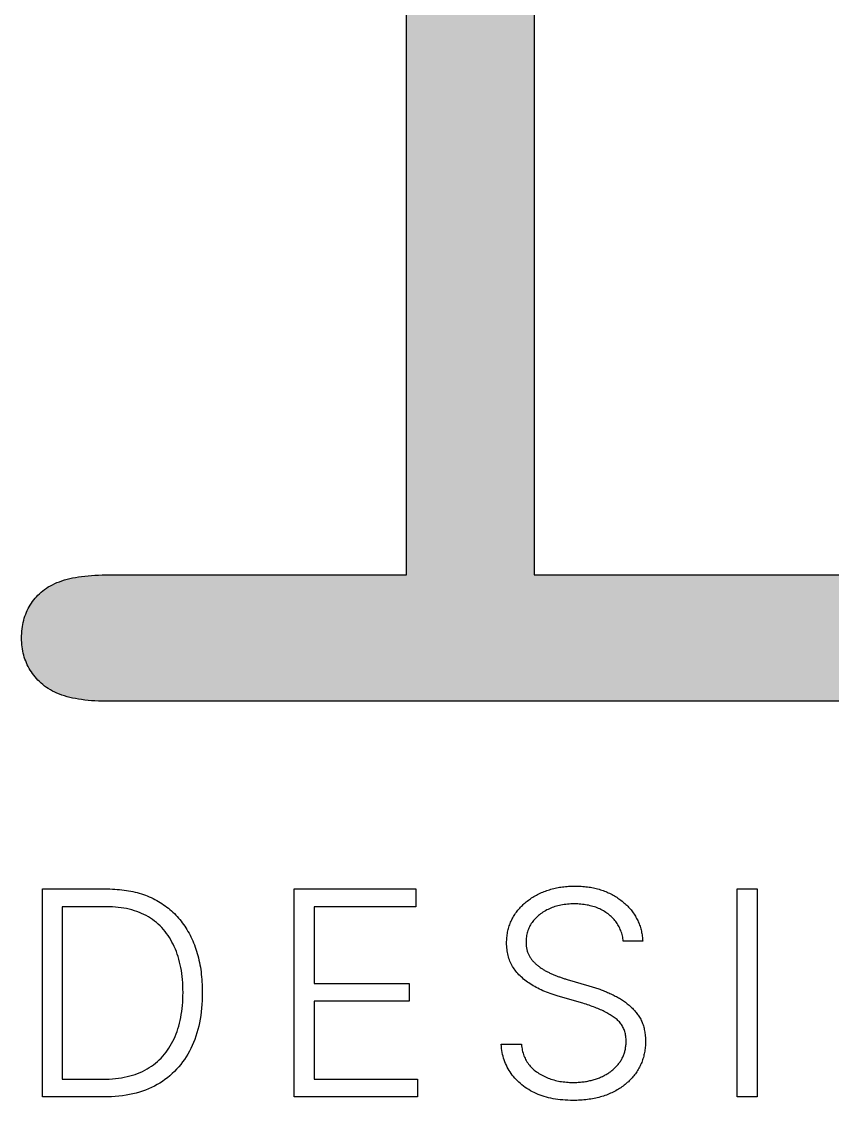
# Model space of a CAD drawing. Header units: millimetres. Extents: x 2.3 to 97.9, y 1.2 to 62.5.
# Drawn here: x 2.34 to 25.39, y 1.15 to 31.82 of the extents above; entities that cross this region are included whole.
import ezdxf

# ---------------------------------------------------------------- set-up
doc = ezdxf.new("R2010")
doc.units = ezdxf.units.MM
for name, color, linetype, true_color in [('LK-CHARCOAL', 7, 'Continuous', 0x2c2c2c), ('LK-CHARCOAL-FILL', 7, 'Continuous', 0x2c2c2c), ('LK-GOLD', 7, 'Continuous', 0xc9a96e)]:
    doc.layers.add(name, color=color, linetype=linetype, true_color=true_color)

msp = doc.modelspace()

# ---------------------------------------------------------------- hatches: boundary and pattern name
at = {"layer": 'LK-CHARCOAL-FILL', "true_color": 0x2c2c2c}
h = msp.add_hatch(color=7, dxfattribs=at)
h.paths.add_polyline_path([(16.913, 58.899), (16.913, 16.089), (40.753, 16.089), (40.753, 30.359), (40.754, 30.464), (40.757, 30.567), (40.761, 30.668), (40.767, 30.766), (40.775, 30.861), (40.785, 30.954), (40.797, 31.045), (40.81, 31.133), (40.825, 31.218), (40.842, 31.301), (40.861, 31.381), (40.881, 31.459), (40.904, 31.534), (40.928, 31.607), (40.953, 31.677), (40.981, 31.745), (41.01, 31.81), (41.042, 31.873), (41.074, 31.933), (41.109, 31.991), (41.146, 32.046), (41.184, 32.098), (41.224, 32.148), (41.266, 32.196), (41.309, 32.241), (41.353, 32.285), (41.399, 32.326), (41.445, 32.366), (41.492, 32.403), (41.541, 32.439), (41.59, 32.473), (41.641, 32.505), (41.692, 32.535), (41.745, 32.562), (41.799, 32.589), (41.853, 32.613), (41.909, 32.635), (41.966, 32.655), (42.024, 32.673), (42.082, 32.69), (42.142, 32.704), (42.203, 32.717), (42.265, 32.727), (42.328, 32.736), (42.392, 32.743), (42.457, 32.748), (42.523, 32.751), (42.59, 32.751), (42.654, 32.751), (42.717, 32.748), (42.779, 32.743), (42.84, 32.737), (42.9, 32.728), (42.959, 32.718), (43.017, 32.706), (43.075, 32.692), (43.131, 32.676), (43.187, 32.659), (43.241, 32.639), (43.295, 32.618), (43.348, 32.595), (43.4, 32.57), (43.451, 32.543), (43.502, 32.514), (43.551, 32.484), (43.6, 32.451), (43.647, 32.417), (43.694, 32.381), (43.74, 32.343), (43.785, 32.303), (43.829, 32.261), (43.872, 32.217), (43.914, 32.172), (43.954, 32.123), (43.992, 32.072), (44.029, 32.017), (44.063, 31.961), (44.096, 31.901), (44.128, 31.839), (44.157, 31.774), (44.184, 31.706), (44.21, 31.635), (44.234, 31.562), (44.257, 31.486), (44.277, 31.407), (44.296, 31.325), (44.313, 31.241), (44.328, 31.154), (44.341, 31.064), (44.353, 30.972), (44.363, 30.876), (44.371, 30.778), (44.377, 30.678), (44.381, 30.574), (44.384, 30.468), (44.385, 30.359), (44.385, 12.5), (4.736, 12.5), (4.631, 12.501), (4.528, 12.504), (4.427, 12.508), (4.329, 12.514), (4.234, 12.522), (4.141, 12.532), (4.05, 12.544), (3.963, 12.557), (3.877, 12.572), (3.794, 12.589), (3.714, 12.608), (3.636, 12.628), (3.561, 12.65), (3.488, 12.674), (3.418, 12.7), (3.35, 12.728), (3.285, 12.757), (3.222, 12.788), (3.162, 12.821), (3.104, 12.856), (3.049, 12.893), (2.997, 12.931), (2.947, 12.971), (2.899, 13.013), (2.854, 13.056), (2.81, 13.1), (2.769, 13.145), (2.729, 13.191), (2.692, 13.237), (2.656, 13.285), (2.622, 13.334), (2.591, 13.383), (2.561, 13.433), (2.533, 13.484), (2.507, 13.537), (2.483, 13.589), (2.46, 13.643), (2.44, 13.698), (2.422, 13.754), (2.405, 13.81), (2.391, 13.868), (2.378, 13.926), (2.368, 13.985), (2.359, 14.045), (2.352, 14.106), (2.348, 14.168), (2.345, 14.231), (2.344, 14.294), (2.345, 14.362), (2.348, 14.428), (2.352, 14.492), (2.359, 14.556), (2.368, 14.619), (2.378, 14.68), (2.391, 14.741), (2.405, 14.8), (2.422, 14.858), (2.44, 14.915), (2.46, 14.971), (2.483, 15.026), (2.507, 15.08), (2.533, 15.132), (2.561, 15.184), (2.591, 15.234), (2.622, 15.284), (2.656, 15.332), (2.692, 15.379), (2.729, 15.425), (2.769, 15.47), (2.81, 15.513), (2.854, 15.556), (2.899, 15.598), (2.947, 15.638), (2.997, 15.676), (3.049, 15.713), (3.104, 15.748), (3.162, 15.781), (3.222, 15.812), (3.285, 15.842), (3.35, 15.87), (3.418, 15.897), (3.488, 15.922), (3.561, 15.945), (3.636, 15.966), (3.714, 15.986), (3.794, 16.004), (3.877, 16.02), (3.963, 16.034), (4.05, 16.047), (4.141, 16.058), (4.234, 16.068), (4.329, 16.075), (4.427, 16.081), (4.528, 16.085), (4.631, 16.088), (4.736, 16.089), (13.281, 16.089), (13.281, 58.899), (4.736, 58.899), (4.631, 58.9), (4.528, 58.902), (4.427, 58.907), (4.329, 58.913), (4.234, 58.92), (4.141, 58.93), (4.05, 58.941), (3.963, 58.954), (3.877, 58.968), (3.794, 58.984), (3.714, 59.002), (3.636, 59.022), (3.561, 59.043), (3.488, 59.066), (3.418, 59.091), (3.35, 59.117), (3.285, 59.145), (3.222, 59.175), (3.162, 59.207), (3.104, 59.24), (3.049, 59.275), (2.997, 59.312), (2.947, 59.35), (2.899, 59.39), (2.854, 59.432), (2.81, 59.474), (2.769, 59.518), (2.729, 59.563), (2.692, 59.609), (2.656, 59.656), (2.622, 59.704), (2.591, 59.753), (2.561, 59.804), (2.533, 59.855), (2.507, 59.908), (2.483, 59.962), (2.46, 60.017), (2.44, 60.073), (2.422, 60.13), (2.405, 60.188), (2.391, 60.247), (2.378, 60.308), (2.368, 60.369), (2.359, 60.432), (2.352, 60.495), (2.348, 60.56), (2.345, 60.626), (2.344, 60.693), (2.345, 60.76), (2.348, 60.826), (2.352, 60.891), (2.359, 60.955), (2.368, 61.018), (2.378, 61.079), (2.391, 61.14), (2.405, 61.199), (2.422, 61.257), (2.44, 61.314), (2.46, 61.37), (2.483, 61.425), (2.507, 61.479), (2.533, 61.531), (2.561, 61.583), (2.591, 61.633), (2.622, 61.683), (2.656, 61.731), (2.692, 61.778), (2.729, 61.824), (2.769, 61.869), (2.81, 61.912), (2.854, 61.955), (2.899, 61.996), (2.947, 62.037), (2.997, 62.075), (3.049, 62.112), (3.104, 62.147), (3.162, 62.18), (3.222, 62.211), (3.285, 62.241), (3.35, 62.269), (3.418, 62.296), (3.488, 62.321), (3.561, 62.344), (3.636, 62.365), (3.714, 62.385), (3.794, 62.402), (3.877, 62.419), (3.963, 62.433), (4.05, 62.446), (4.141, 62.457), (4.234, 62.466), (4.329, 62.474), (4.427, 62.48), (4.528, 62.484), (4.631, 62.487), (4.736, 62.488), (25.458, 62.488), (25.563, 62.487), (25.666, 62.484), (25.767, 62.48), (25.865, 62.474), (25.96, 62.466), (26.053, 62.457), (26.144, 62.446), (26.232, 62.433), (26.317, 62.419), (26.4, 62.402), (26.48, 62.385), (26.558, 62.365), (26.633, 62.344), (26.706, 62.321), (26.776, 62.296), (26.844, 62.269), (26.909, 62.241), (26.972, 62.211), (27.032, 62.18), (27.09, 62.147), (27.145, 62.112), (27.197, 62.075), (27.247, 62.037), (27.295, 61.996), (27.34, 61.955), (27.384, 61.912), (27.425, 61.869), (27.465, 61.824), (27.502, 61.778), (27.538, 61.731), (27.572, 61.683), (27.603, 61.633), (27.633, 61.583), (27.661, 61.531), (27.687, 61.479), (27.711, 61.425), (27.734, 61.37), (27.754, 61.314), (27.772, 61.257), (27.789, 61.199), (27.803, 61.14), (27.816, 61.079), (27.826, 61.018), (27.835, 60.955), (27.842, 60.891), (27.846, 60.826), (27.849, 60.76), (27.85, 60.693), (27.849, 60.626), (27.846, 60.56), (27.842, 60.495), (27.835, 60.432), (27.826, 60.369), (27.816, 60.308), (27.803, 60.247), (27.789, 60.188), (27.772, 60.13), (27.754, 60.073), (27.734, 60.017), (27.711, 59.962), (27.687, 59.908), (27.661, 59.855), (27.633, 59.804), (27.603, 59.753), (27.572, 59.704), (27.538, 59.656), (27.502, 59.609), (27.465, 59.563), (27.425, 59.518), (27.384, 59.474), (27.34, 59.432), (27.295, 59.39), (27.247, 59.35), (27.197, 59.312), (27.145, 59.275), (27.09, 59.24), (27.032, 59.207), (26.972, 59.175), (26.909, 59.145), (26.844, 59.117), (26.776, 59.091), (26.706, 59.066), (26.633, 59.043), (26.558, 59.022), (26.48, 59.002), (26.4, 58.984), (26.317, 58.968), (26.232, 58.954), (26.144, 58.941), (26.053, 58.93), (25.96, 58.92), (25.865, 58.913), (25.767, 58.907), (25.666, 58.902), (25.563, 58.9), (25.458, 58.899)])
h.paths.add_polyline_path([(62.245, 32.068), (62.245, 16.089), (68.868, 16.089), (68.977, 16.088), (69.083, 16.085), (69.187, 16.081), (69.288, 16.075), (69.386, 16.068), (69.482, 16.058), (69.575, 16.047), (69.665, 16.034), (69.753, 16.02), (69.838, 16.004), (69.92, 15.986), (70, 15.966), (70.077, 15.945), (70.151, 15.922), (70.223, 15.897), (70.292, 15.87), (70.358, 15.842), (70.422, 15.812), (70.483, 15.781), (70.541, 15.748), (70.597, 15.713), (70.65, 15.676), (70.7, 15.638), (70.748, 15.598), (70.793, 15.556), (70.836, 15.513), (70.878, 15.47), (70.917, 15.425), (70.955, 15.379), (70.991, 15.332), (71.024, 15.284), (71.056, 15.234), (71.086, 15.184), (71.114, 15.132), (71.14, 15.08), (71.164, 15.026), (71.186, 14.971), (71.207, 14.915), (71.225, 14.858), (71.241, 14.8), (71.256, 14.741), (71.268, 14.68), (71.279, 14.619), (71.288, 14.556), (71.294, 14.492), (71.299, 14.428), (71.302, 14.362), (71.303, 14.294), (71.302, 14.231), (71.299, 14.168), (71.294, 14.106), (71.288, 14.045), (71.279, 13.985), (71.268, 13.926), (71.256, 13.868), (71.241, 13.81), (71.225, 13.754), (71.207, 13.698), (71.186, 13.643), (71.164, 13.589), (71.14, 13.537), (71.114, 13.484), (71.086, 13.433), (71.056, 13.383), (71.024, 13.334), (70.991, 13.285), (70.955, 13.237), (70.917, 13.191), (70.878, 13.145), (70.836, 13.1), (70.793, 13.056), (70.748, 13.013), (70.7, 12.971), (70.65, 12.931), (70.597, 12.893), (70.541, 12.856), (70.483, 12.821), (70.422, 12.788), (70.358, 12.757), (70.292, 12.728), (70.223, 12.7), (70.151, 12.674), (70.077, 12.65), (70, 12.628), (69.92, 12.608), (69.838, 12.589), (69.753, 12.572), (69.665, 12.557), (69.575, 12.544), (69.482, 12.532), (69.386, 12.522), (69.288, 12.514), (69.187, 12.508), (69.083, 12.504), (68.977, 12.501), (68.868, 12.5), (53.829, 12.5), (53.723, 12.501), (53.62, 12.504), (53.52, 12.508), (53.422, 12.514), (53.326, 12.522), (53.233, 12.532), (53.143, 12.544), (53.055, 12.557), (52.969, 12.572), (52.887, 12.589), (52.806, 12.608), (52.728, 12.628), (52.653, 12.65), (52.58, 12.674), (52.51, 12.7), (52.442, 12.728), (52.377, 12.757), (52.315, 12.788), (52.254, 12.821), (52.197, 12.856), (52.142, 12.893), (52.089, 12.931), (52.039, 12.971), (51.991, 13.013), (51.946, 13.056), (51.903, 13.1), (51.861, 13.145), (51.822, 13.191), (51.784, 13.237), (51.748, 13.285), (51.715, 13.334), (51.683, 13.383), (51.653, 13.433), (51.625, 13.484), (51.599, 13.537), (51.575, 13.589), (51.553, 13.643), (51.532, 13.698), (51.514, 13.754), (51.498, 13.81), (51.483, 13.868), (51.471, 13.926), (51.46, 13.985), (51.451, 14.045), (51.445, 14.106), (51.44, 14.168), (51.437, 14.231), (51.436, 14.294), (51.437, 14.362), (51.44, 14.428), (51.445, 14.492), (51.451, 14.556), (51.46, 14.619), (51.471, 14.68), (51.483, 14.741), (51.498, 14.8), (51.514, 14.858), (51.532, 14.915), (51.553, 14.971), (51.575, 15.026), (51.599, 15.08), (51.625, 15.132), (51.653, 15.184), (51.683, 15.234), (51.715, 15.284), (51.748, 15.332), (51.784, 15.379), (51.822, 15.425), (51.861, 15.47), (51.903, 15.513), (51.946, 15.556), (51.991, 15.598), (52.039, 15.638), (52.089, 15.676), (52.142, 15.713), (52.197, 15.748), (52.254, 15.781), (52.315, 15.812), (52.377, 15.842), (52.442, 15.87), (52.51, 15.897), (52.58, 15.922), (52.653, 15.945), (52.728, 15.966), (52.806, 15.986), (52.887, 16.004), (52.969, 16.02), (53.055, 16.034), (53.143, 16.047), (53.233, 16.058), (53.326, 16.068), (53.422, 16.075), (53.52, 16.081), (53.62, 16.085), (53.723, 16.088), (53.829, 16.089), (58.656, 16.089), (58.656, 58.899), (53.829, 58.899), (53.723, 58.9), (53.62, 58.902), (53.52, 58.907), (53.422, 58.913), (53.326, 58.92), (53.233, 58.93), (53.143, 58.941), (53.055, 58.954), (52.969, 58.968), (52.887, 58.984), (52.806, 59.002), (52.728, 59.022), (52.653, 59.043), (52.58, 59.066), (52.51, 59.091), (52.442, 59.117), (52.377, 59.145), (52.315, 59.175), (52.254, 59.207), (52.197, 59.24), (52.142, 59.275), (52.089, 59.312), (52.039, 59.35), (51.991, 59.39), (51.946, 59.432), (51.903, 59.474), (51.861, 59.518), (51.822, 59.563), (51.784, 59.609), (51.748, 59.656), (51.715, 59.704), (51.683, 59.753), (51.653, 59.804), (51.625, 59.855), (51.599, 59.908), (51.575, 59.962), (51.553, 60.017), (51.532, 60.073), (51.514, 60.13), (51.498, 60.188), (51.483, 60.247), (51.471, 60.308), (51.46, 60.369), (51.451, 60.432), (51.445, 60.495), (51.44, 60.56), (51.437, 60.626), (51.436, 60.693), (51.437, 60.76), (51.44, 60.826), (51.445, 60.891), (51.451, 60.955), (51.46, 61.018), (51.471, 61.079), (51.483, 61.14), (51.498, 61.199), (51.514, 61.257), (51.532, 61.314), (51.553, 61.37), (51.575, 61.425), (51.599, 61.479), (51.625, 61.531), (51.653, 61.583), (51.683, 61.633), (51.715, 61.683), (51.748, 61.731), (51.784, 61.778), (51.822, 61.824), (51.861, 61.869), (51.903, 61.912), (51.946, 61.955), (51.991, 61.996), (52.039, 62.037), (52.089, 62.075), (52.142, 62.112), (52.197, 62.147), (52.254, 62.18), (52.315, 62.211), (52.377, 62.241), (52.442, 62.269), (52.51, 62.296), (52.58, 62.321), (52.653, 62.344), (52.728, 62.365), (52.806, 62.385), (52.887, 62.402), (52.969, 62.419), (53.055, 62.433), (53.143, 62.446), (53.233, 62.457), (53.326, 62.466), (53.422, 62.474), (53.52, 62.48), (53.62, 62.484), (53.723, 62.487), (53.829, 62.488), (68.868, 62.488), (68.977, 62.487), (69.083, 62.484), (69.187, 62.48), (69.288, 62.474), (69.386, 62.466), (69.482, 62.457), (69.575, 62.446), (69.665, 62.433), (69.753, 62.419), (69.838, 62.402), (69.92, 62.385), (70, 62.365), (70.077, 62.344), (70.151, 62.321), (70.223, 62.296), (70.292, 62.269), (70.358, 62.241), (70.422, 62.211), (70.483, 62.18), (70.541, 62.147), (70.597, 62.112), (70.65, 62.075), (70.7, 62.037), (70.748, 61.996), (70.793, 61.955), (70.836, 61.912), (70.878, 61.869), (70.917, 61.824), (70.955, 61.778), (70.991, 61.731), (71.024, 61.683), (71.056, 61.633), (71.086, 61.583), (71.114, 61.531), (71.14, 61.479), (71.164, 61.425), (71.186, 61.37), (71.207, 61.314), (71.225, 61.257), (71.241, 61.199), (71.256, 61.14), (71.268, 61.079), (71.279, 61.018), (71.288, 60.955), (71.294, 60.891), (71.299, 60.826), (71.302, 60.76), (71.303, 60.693), (71.302, 60.626), (71.299, 60.56), (71.294, 60.495), (71.288, 60.432), (71.279, 60.369), (71.268, 60.308), (71.256, 60.247), (71.241, 60.188), (71.225, 60.13), (71.207, 60.073), (71.186, 60.017), (71.164, 59.962), (71.14, 59.908), (71.114, 59.855), (71.086, 59.804), (71.056, 59.753), (71.024, 59.704), (70.991, 59.656), (70.955, 59.609), (70.917, 59.563), (70.878, 59.518), (70.836, 59.474), (70.793, 59.432), (70.748, 59.39), (70.7, 59.35), (70.65, 59.312), (70.597, 59.275), (70.541, 59.24), (70.483, 59.207), (70.422, 59.175), (70.358, 59.145), (70.292, 59.117), (70.223, 59.091), (70.151, 59.066), (70.077, 59.043), (70, 59.022), (69.92, 59.002), (69.838, 58.984), (69.753, 58.968), (69.665, 58.954), (69.575, 58.941), (69.482, 58.93), (69.386, 58.92), (69.288, 58.913), (69.187, 58.907), (69.083, 58.902), (68.977, 58.9), (68.868, 58.899), (62.245, 58.899), (62.245, 36.81), (87.026, 58.899), (83.095, 58.899), (82.986, 58.9), (82.88, 58.902), (82.776, 58.907), (82.675, 58.913), (82.576, 58.92), (82.481, 58.93), (82.388, 58.941), (82.297, 58.954), (82.21, 58.968), (82.125, 58.984), (82.042, 59.002), (81.963, 59.022), (81.886, 59.043), (81.811, 59.066), (81.74, 59.091), (81.671, 59.117), (81.605, 59.145), (81.541, 59.175), (81.48, 59.207), (81.422, 59.24), (81.366, 59.275), (81.313, 59.312), (81.263, 59.35), (81.215, 59.39), (81.17, 59.432), (81.126, 59.474), (81.085, 59.518), (81.045, 59.563), (81.008, 59.609), (80.972, 59.656), (80.938, 59.704), (80.907, 59.753), (80.877, 59.804), (80.849, 59.855), (80.823, 59.908), (80.799, 59.962), (80.776, 60.017), (80.756, 60.073), (80.738, 60.13), (80.721, 60.188), (80.707, 60.247), (80.694, 60.308), (80.684, 60.369), (80.675, 60.432), (80.668, 60.495), (80.664, 60.56), (80.661, 60.626), (80.66, 60.693), (80.661, 60.76), (80.664, 60.826), (80.668, 60.891), (80.675, 60.955), (80.684, 61.018), (80.694, 61.079), (80.707, 61.14), (80.721, 61.199), (80.738, 61.257), (80.756, 61.314), (80.776, 61.37), (80.799, 61.425), (80.823, 61.479), (80.849, 61.531), (80.877, 61.583), (80.907, 61.633), (80.938, 61.683), (80.972, 61.731), (81.008, 61.778), (81.045, 61.824), (81.085, 61.869), (81.126, 61.912), (81.17, 61.955), (81.215, 61.996), (81.263, 62.037), (81.313, 62.075), (81.366, 62.112), (81.422, 62.147), (81.48, 62.18), (81.541, 62.211), (81.605, 62.241), (81.671, 62.269), (81.74, 62.296), (81.811, 62.321), (81.886, 62.344), (81.963, 62.365), (82.042, 62.385), (82.125, 62.402), (82.21, 62.419), (82.297, 62.433), (82.388, 62.446), (82.481, 62.457), (82.576, 62.466), (82.675, 62.474), (82.776, 62.48), (82.88, 62.484), (82.986, 62.487), (83.095, 62.488), (93.648, 62.488), (93.753, 62.487), (93.857, 62.484), (93.957, 62.48), (94.055, 62.474), (94.15, 62.466), (94.243, 62.457), (94.334, 62.446), (94.422, 62.433), (94.507, 62.419), (94.59, 62.402), (94.67, 62.385), (94.748, 62.365), (94.823, 62.344), (94.896, 62.321), (94.966, 62.296), (95.034, 62.269), (95.099, 62.241), (95.162, 62.211), (95.222, 62.18), (95.28, 62.147), (95.335, 62.112), (95.387, 62.075), (95.438, 62.037), (95.485, 61.996), (95.53, 61.955), (95.574, 61.912), (95.615, 61.869), (95.655, 61.824), (95.692, 61.778), (95.728, 61.731), (95.762, 61.683), (95.794, 61.633), (95.824, 61.583), (95.852, 61.531), (95.878, 61.479), (95.902, 61.425), (95.924, 61.37), (95.944, 61.314), (95.962, 61.257), (95.979, 61.199), (95.993, 61.14), (96.006, 61.079), (96.016, 61.018), (96.025, 60.955), (96.032, 60.891), (96.037, 60.826), (96.04, 60.76), (96.041, 60.693), (96.04, 60.626), (96.037, 60.56), (96.032, 60.495), (96.025, 60.432), (96.016, 60.369), (96.006, 60.308), (95.993, 60.247), (95.979, 60.188), (95.962, 60.13), (95.944, 60.073), (95.924, 60.017), (95.902, 59.962), (95.878, 59.908), (95.852, 59.855), (95.824, 59.804), (95.794, 59.753), (95.762, 59.704), (95.728, 59.656), (95.692, 59.609), (95.655, 59.563), (95.615, 59.518), (95.574, 59.474), (95.53, 59.432), (95.485, 59.39), (95.438, 59.35), (95.387, 59.312), (95.335, 59.275), (95.28, 59.24), (95.222, 59.207), (95.162, 59.175), (95.099, 59.145), (95.034, 59.117), (94.966, 59.091), (94.896, 59.066), (94.823, 59.043), (94.748, 59.022), (94.67, 59.002), (94.59, 58.984), (94.507, 58.968), (94.422, 58.954), (94.334, 58.941), (94.243, 58.93), (94.15, 58.92), (94.055, 58.913), (93.957, 58.907), (93.857, 58.902), (93.753, 58.9), (93.648, 58.899), (92.195, 58.899), (72.457, 41.254), (72.821, 41.103), (73.18, 40.948), (73.533, 40.791), (73.882, 40.631), (74.225, 40.467), (74.563, 40.3), (74.896, 40.131), (75.224, 39.958), (75.547, 39.782), (75.864, 39.603), (76.176, 39.42), (76.483, 39.235), (76.785, 39.046), (77.082, 38.855), (77.373, 38.66), (77.659, 38.462), (77.94, 38.261), (78.216, 38.057), (78.487, 37.85), (78.752, 37.64), (79.013, 37.426), (79.268, 37.21), (79.518, 36.99), (79.762, 36.768), (80.004, 36.539), (80.245, 36.303), (80.485, 36.059), (80.725, 35.807), (80.964, 35.548), (81.202, 35.28), (81.439, 35.005), (81.676, 34.722), (81.911, 34.43), (82.146, 34.131), (82.381, 33.825), (82.614, 33.51), (82.847, 33.187), (83.079, 32.857), (83.311, 32.518), (83.541, 32.172), (83.771, 31.818), (84, 31.456), (84.229, 31.087), (84.456, 30.709), (84.683, 30.324), (84.909, 29.93), (85.135, 29.529), (85.359, 29.12), (85.492, 28.875), (85.634, 28.605), (85.784, 28.309), (85.943, 27.986), (86.112, 27.638), (86.289, 27.264), (86.475, 26.864), (86.67, 26.438), (86.873, 25.986), (87.086, 25.508), (87.308, 25.004), (87.538, 24.474), (87.778, 23.918), (88.026, 23.336), (88.283, 22.728), (88.549, 22.094), (88.825, 21.434), (89.108, 20.749), (89.401, 20.037), (89.703, 19.299), (90.014, 18.536), (90.333, 17.746), (90.662, 16.93), (90.999, 16.089), (95.485, 16.089), (95.594, 16.088), (95.701, 16.085), (95.804, 16.081), (95.905, 16.075), (96.004, 16.068), (96.099, 16.058), (96.192, 16.047), (96.283, 16.034), (96.37, 16.02), (96.455, 16.004), (96.538, 15.986), (96.617, 15.966), (96.694, 15.945), (96.769, 15.922), (96.84, 15.897), (96.909, 15.87), (96.976, 15.842), (97.039, 15.812), (97.1, 15.781), (97.158, 15.748), (97.214, 15.713), (97.267, 15.676), (97.317, 15.638), (97.365, 15.598), (97.41, 15.556), (97.454, 15.513), (97.495, 15.47), (97.535, 15.425), (97.572, 15.379), (97.608, 15.332), (97.642, 15.284), (97.674, 15.234), (97.703, 15.184), (97.731, 15.132), (97.757, 15.08), (97.782, 15.026), (97.804, 14.971), (97.824, 14.915), (97.842, 14.858), (97.859, 14.8), (97.873, 14.741), (97.886, 14.68), (97.896, 14.619), (97.905, 14.556), (97.912, 14.492), (97.917, 14.428), (97.919, 14.362), (97.92, 14.294), (97.919, 14.231), (97.917, 14.168), (97.912, 14.106), (97.905, 14.045), (97.896, 13.985), (97.886, 13.926), (97.873, 13.868), (97.859, 13.81), (97.842, 13.754), (97.824, 13.698), (97.804, 13.643), (97.782, 13.589), (97.757, 13.537), (97.731, 13.484), (97.703, 13.433), (97.674, 13.383), (97.642, 13.334), (97.608, 13.285), (97.572, 13.237), (97.535, 13.191), (97.495, 13.145), (97.454, 13.1), (97.41, 13.056), (97.365, 13.013), (97.317, 12.971), (97.267, 12.931), (97.214, 12.893), (97.158, 12.856), (97.1, 12.821), (97.039, 12.788), (96.976, 12.757), (96.909, 12.728), (96.84, 12.7), (96.769, 12.674), (96.694, 12.65), (96.617, 12.628), (96.538, 12.608), (96.455, 12.589), (96.37, 12.572), (96.283, 12.557), (96.192, 12.544), (96.099, 12.532), (96.004, 12.522), (95.905, 12.514), (95.804, 12.508), (95.701, 12.504), (95.594, 12.501), (95.485, 12.5), (88.564, 12.5), (88.097, 13.766), (87.636, 14.994), (87.182, 16.184), (86.734, 17.336), (86.292, 18.449), (85.856, 19.524), (85.427, 20.561), (85.003, 21.56), (84.586, 22.521), (84.176, 23.443), (83.771, 24.327), (83.373, 25.173), (82.981, 25.981), (82.595, 26.751), (82.215, 27.482), (81.842, 28.175), (81.475, 28.83), (81.114, 29.447), (80.759, 30.026), (80.41, 30.566), (80.068, 31.068), (79.732, 31.532), (79.402, 31.958), (79.079, 32.346), (78.755, 32.71), (78.425, 33.064), (78.088, 33.41), (77.744, 33.747), (77.393, 34.074), (77.036, 34.392), (76.672, 34.702), (76.302, 35.002), (75.925, 35.293), (75.541, 35.574), (75.15, 35.847), (74.753, 36.111), (74.349, 36.365), (73.939, 36.61), (73.521, 36.847), (73.097, 37.074), (72.667, 37.292), (72.23, 37.501), (71.786, 37.7), (71.335, 37.891), (70.878, 38.072), (70.414, 38.245), (69.943, 38.408), (69.466, 38.562)])

# ---------------------------------------------------------------- linework, layer by layer
at = {"layer": 'LK-CHARCOAL'}
for points in [[(44.385, 12.5), (4.736, 12.5), (4.631, 12.501), (4.528, 12.504), (4.427, 12.508), (4.329, 12.514), (4.234, 12.522), (4.141, 12.532), (4.05, 12.544), (3.963, 12.557), (3.877, 12.572), (3.794, 12.589), (3.714, 12.608), (3.636, 12.628), (3.561, 12.65), (3.488, 12.674), (3.418, 12.7), (3.35, 12.728), (3.285, 12.757), (3.222, 12.788), (3.162, 12.821), (3.104, 12.856), (3.049, 12.893), (2.997, 12.931), (2.947, 12.971), (2.899, 13.013), (2.854, 13.056), (2.81, 13.1), (2.769, 13.145), (2.729, 13.191), (2.692, 13.237), (2.656, 13.285), (2.622, 13.334), (2.591, 13.383), (2.561, 13.433), (2.533, 13.484), (2.507, 13.537), (2.483, 13.589), (2.46, 13.643), (2.44, 13.698), (2.422, 13.754), (2.405, 13.81), (2.391, 13.868), (2.378, 13.926), (2.368, 13.985), (2.359, 14.045), (2.352, 14.106), (2.348, 14.168), (2.345, 14.231), (2.344, 14.294), (2.345, 14.362), (2.348, 14.428), (2.352, 14.492), (2.359, 14.556), (2.368, 14.619), (2.378, 14.68), (2.391, 14.741), (2.405, 14.8), (2.422, 14.858), (2.44, 14.915), (2.46, 14.971), (2.483, 15.026), (2.507, 15.08), (2.533, 15.132), (2.561, 15.184), (2.591, 15.234), (2.622, 15.284), (2.656, 15.332), (2.692, 15.379), (2.729, 15.425), (2.769, 15.47), (2.81, 15.513), (2.854, 15.556), (2.899, 15.598), (2.947, 15.638), (2.997, 15.676), (3.049, 15.713), (3.104, 15.748), (3.162, 15.781), (3.222, 15.812), (3.285, 15.842), (3.35, 15.87), (3.418, 15.897), (3.488, 15.922), (3.561, 15.945), (3.636, 15.966), (3.714, 15.986), (3.794, 16.004), (3.877, 16.02), (3.963, 16.034), (4.05, 16.047), (4.141, 16.058), (4.234, 16.068), (4.329, 16.075), (4.427, 16.081), (4.528, 16.085), (4.631, 16.088), (4.736, 16.089), (13.281, 16.089), (13.281, 58.899)], [(16.913, 58.899), (16.913, 16.089), (40.753, 16.089), (40.753, 30.359), (40.754, 30.464), (40.757, 30.567), (40.761, 30.668), (40.767, 30.766), (40.775, 30.861), (40.785, 30.954), (40.797, 31.045), (40.81, 31.133), (40.825, 31.218), (40.842, 31.301), (40.861, 31.381), (40.881, 31.459), (40.904, 31.534), (40.928, 31.607), (40.953, 31.677), (40.981, 31.745), (41.01, 31.81), (41.042, 31.873)]]:
    msp.add_lwpolyline(points, dxfattribs=at)
at = {"layer": 'LK-GOLD'}
for points in [[(4.683, 1.25), (2.938, 1.25), (2.938, 7.161), (4.787, 7.161), (4.857, 7.161), (4.926, 7.159), (4.994, 7.156), (5.062, 7.151), (5.128, 7.146), (5.194, 7.139), (5.259, 7.131), (5.323, 7.122), (5.386, 7.112), (5.449, 7.1), (5.51, 7.087), (5.571, 7.073), (5.631, 7.058), (5.69, 7.041), (5.748, 7.023), (5.806, 7.004), (5.862, 6.984), (5.918, 6.963), (5.973, 6.94), (6.027, 6.916), (6.08, 6.891), (6.132, 6.865), (6.184, 6.837), (6.235, 6.808), (6.284, 6.778), (6.333, 6.747), (6.381, 6.715), (6.428, 6.682), (6.474, 6.648), (6.519, 6.613), (6.562, 6.576), (6.605, 6.539), (6.647, 6.5), (6.688, 6.461), (6.728, 6.42), (6.767, 6.379), (6.805, 6.336), (6.842, 6.292), (6.878, 6.247), (6.913, 6.202), (6.948, 6.155), (6.981, 6.107), (7.013, 6.058), (7.044, 6.008), (7.074, 5.956), (7.103, 5.904), (7.132, 5.851), (7.159, 5.797), (7.185, 5.741), (7.21, 5.685), (7.234, 5.628), (7.257, 5.57), (7.279, 5.511), (7.3, 5.451), (7.319, 5.39), (7.338, 5.329), (7.355, 5.266), (7.371, 5.203), (7.386, 5.139), (7.4, 5.073), (7.413, 5.007), (7.425, 4.94), (7.435, 4.873), (7.445, 4.804), (7.453, 4.734), (7.46, 4.664), (7.466, 4.592), (7.471, 4.52), (7.475, 4.447), (7.478, 4.372), (7.48, 4.297), (7.48, 4.221), (7.479, 4.106), (7.475, 3.993), (7.469, 3.882), (7.46, 3.773), (7.449, 3.666), (7.435, 3.561), (7.418, 3.459), (7.399, 3.358), (7.378, 3.26), (7.354, 3.163), (7.327, 3.069), (7.298, 2.977), (7.266, 2.887), (7.232, 2.799), (7.195, 2.714), (7.156, 2.63), (7.114, 2.549), (7.07, 2.469), (7.023, 2.392), (6.973, 2.317), (6.921, 2.244), (6.867, 2.173), (6.81, 2.104), (6.75, 2.038), (6.688, 1.973), (6.624, 1.912), (6.558, 1.853), (6.49, 1.797), (6.42, 1.744), (6.347, 1.693), (6.273, 1.645), (6.196, 1.6), (6.118, 1.558), (6.037, 1.518), (5.954, 1.481), (5.869, 1.447), (5.781, 1.415), (5.692, 1.387), (5.601, 1.361), (5.507, 1.338), (5.412, 1.317), (5.314, 1.299), (5.214, 1.284), (5.112, 1.272), (5.008, 1.262), (4.902, 1.255), (4.794, 1.251), (4.683, 1.25)], [(10.094, 1.25), (10.094, 7.161), (13.546, 7.161), (13.546, 6.657), (10.657, 6.657), (10.657, 4.475), (13.363, 4.475), (13.363, 3.972), (10.657, 3.972), (10.657, 1.754), (13.601, 1.754), (13.601, 1.25)], [(18.02, 1.151), (17.945, 1.152), (17.871, 1.154), (17.799, 1.158), (17.727, 1.163), (17.657, 1.17), (17.589, 1.178), (17.521, 1.188), (17.455, 1.2), (17.39, 1.213), (17.326, 1.227), (17.264, 1.243), (17.203, 1.261), (17.143, 1.28), (17.084, 1.301), (17.027, 1.323), (16.971, 1.347), (16.916, 1.372), (16.863, 1.399), (16.81, 1.427), (16.759, 1.457), (16.71, 1.488), (16.661, 1.521), (16.614, 1.555), (16.568, 1.591), (16.524, 1.628), (16.481, 1.666), (16.44, 1.706), (16.401, 1.746), (16.363, 1.787), (16.327, 1.828), (16.293, 1.871), (16.261, 1.915), (16.23, 1.96), (16.201, 2.006), (16.174, 2.052), (16.149, 2.1), (16.125, 2.149), (16.103, 2.198), (16.082, 2.249), (16.064, 2.3), (16.047, 2.352), (16.032, 2.406), (16.018, 2.46), (16.007, 2.515), (15.997, 2.571), (15.988, 2.629), (15.982, 2.687), (15.977, 2.746), (16.552, 2.746), (16.556, 2.702), (16.562, 2.659), (16.569, 2.618), (16.577, 2.577), (16.587, 2.537), (16.597, 2.497), (16.61, 2.459), (16.623, 2.422), (16.638, 2.385), (16.654, 2.349), (16.671, 2.314), (16.69, 2.281), (16.709, 2.247), (16.731, 2.215), (16.753, 2.184), (16.777, 2.153), (16.802, 2.124), (16.829, 2.095), (16.856, 2.067), (16.885, 2.04), (16.916, 2.014), (16.947, 1.988), (16.98, 1.964), (17.014, 1.94), (17.05, 1.918), (17.085, 1.896), (17.122, 1.875), (17.159, 1.855), (17.196, 1.837), (17.234, 1.819), (17.273, 1.802), (17.312, 1.786), (17.352, 1.771), (17.392, 1.757), (17.433, 1.744), (17.475, 1.732), (17.517, 1.721), (17.56, 1.711), (17.603, 1.702), (17.647, 1.693), (17.692, 1.686), (17.737, 1.68), (17.783, 1.675), (17.829, 1.67), (17.876, 1.667), (17.923, 1.665), (17.971, 1.663), (18.02, 1.663), (18.057, 1.663), (18.093, 1.664), (18.129, 1.665), (18.164, 1.667), (18.199, 1.669), (18.234, 1.672), (18.268, 1.675), (18.302, 1.679), (18.336, 1.683), (18.369, 1.688), (18.402, 1.693), (18.435, 1.699), (18.467, 1.706), (18.499, 1.713), (18.531, 1.72), (18.562, 1.728), (18.593, 1.736), (18.624, 1.745), (18.654, 1.755), (18.684, 1.765), (18.713, 1.775), (18.742, 1.786), (18.771, 1.797), (18.8, 1.809), (18.828, 1.822), (18.855, 1.835), (18.882, 1.848), (18.909, 1.862), (18.935, 1.876), (18.96, 1.89), (18.985, 1.905), (19.01, 1.92), (19.034, 1.936), (19.057, 1.952), (19.08, 1.968), (19.103, 1.985), (19.125, 2.002), (19.146, 2.02), (19.167, 2.038), (19.188, 2.056), (19.208, 2.075), (19.227, 2.094), (19.246, 2.114), (19.264, 2.134), (19.282, 2.154), (19.3, 2.175), (19.317, 2.196), (19.333, 2.218), (19.349, 2.24), (19.364, 2.262), (19.379, 2.285), (19.393, 2.308), (19.406, 2.331), (19.418, 2.355), (19.43, 2.379), (19.441, 2.403), (19.452, 2.427), (19.461, 2.452), (19.471, 2.477), (19.479, 2.503), (19.487, 2.528), (19.494, 2.555), (19.5, 2.581), (19.506, 2.608), (19.511, 2.635), (19.515, 2.662), (19.519, 2.69), (19.522, 2.718), (19.525, 2.746), (19.526, 2.775), (19.527, 2.804), (19.528, 2.833), (19.527, 2.87), (19.525, 2.906), (19.522, 2.941), (19.518, 2.975), (19.513, 3.009), (19.507, 3.042), (19.499, 3.074), (19.49, 3.106), (19.48, 3.137), (19.469, 3.167), (19.457, 3.196), (19.443, 3.225), (19.429, 3.253), (19.413, 3.28), (19.396, 3.306), (19.378, 3.332), (19.358, 3.357), (19.338, 3.381), (19.316, 3.405), (19.293, 3.427), (19.269, 3.45), (19.244, 3.471), (19.218, 3.491), (19.19, 3.511), (19.162, 3.531), (19.133, 3.55), (19.103, 3.569), (19.072, 3.588), (19.04, 3.606), (19.008, 3.624), (18.975, 3.642), (18.941, 3.66), (18.907, 3.677), (18.872, 3.695), (18.835, 3.712), (18.799, 3.729), (18.761, 3.745), (18.723, 3.761), (18.684, 3.778), (18.644, 3.793), (18.603, 3.809), (18.562, 3.825), (18.52, 3.84), (18.477, 3.855), (18.433, 3.869), (18.389, 3.884), (18.344, 3.898), (18.298, 3.912), (17.6, 4.114), (17.541, 4.132), (17.484, 4.15), (17.428, 4.169), (17.373, 4.188), (17.319, 4.207), (17.267, 4.228), (17.215, 4.249), (17.165, 4.27), (17.116, 4.292), (17.068, 4.315), (17.021, 4.338), (16.975, 4.362), (16.93, 4.386), (16.886, 4.411), (16.844, 4.437), (16.803, 4.463), (16.762, 4.489), (16.723, 4.516), (16.685, 4.544), (16.649, 4.573), (16.613, 4.601), (16.578, 4.631), (16.545, 4.661), (16.513, 4.692), (16.481, 4.723), (16.452, 4.755), (16.423, 4.787), (16.396, 4.821), (16.37, 4.855), (16.346, 4.889), (16.323, 4.924), (16.301, 4.96), (16.28, 4.997), (16.261, 5.034), (16.243, 5.072), (16.227, 5.111), (16.212, 5.15), (16.198, 5.19), (16.185, 5.23), (16.174, 5.272), (16.164, 5.314), (16.155, 5.356), (16.148, 5.4), (16.142, 5.443), (16.138, 5.488), (16.134, 5.533), (16.132, 5.579), (16.132, 5.626), (16.132, 5.666), (16.133, 5.705), (16.136, 5.744), (16.139, 5.783), (16.143, 5.821), (16.148, 5.859), (16.153, 5.896), (16.16, 5.933), (16.168, 5.97), (16.176, 6.006), (16.185, 6.042), (16.196, 6.077), (16.207, 6.112), (16.219, 6.147), (16.232, 6.181), (16.245, 6.215), (16.26, 6.248), (16.276, 6.281), (16.292, 6.314), (16.309, 6.346), (16.328, 6.378), (16.347, 6.409), (16.367, 6.44), (16.388, 6.471), (16.409, 6.501), (16.431, 6.531), (16.454, 6.56), (16.478, 6.588), (16.502, 6.616), (16.527, 6.643), (16.553, 6.67), (16.579, 6.696), (16.605, 6.722), (16.633, 6.747), (16.661, 6.772), (16.69, 6.796), (16.719, 6.819), (16.749, 6.842), (16.779, 6.864), (16.811, 6.886), (16.843, 6.907), (16.875, 6.928), (16.908, 6.948), (16.942, 6.968), (16.977, 6.987), (17.012, 7.005), (17.047, 7.023), (17.084, 7.04), (17.121, 7.057), (17.158, 7.073), (17.196, 7.088), (17.234, 7.103), (17.272, 7.117), (17.311, 7.13), (17.35, 7.142), (17.389, 7.154), (17.429, 7.165), (17.469, 7.175), (17.51, 7.185), (17.551, 7.193), (17.592, 7.202), (17.634, 7.209), (17.676, 7.216), (17.719, 7.222), (17.761, 7.227), (17.805, 7.232), (17.848, 7.236), (17.892, 7.239), (17.936, 7.241), (17.981, 7.243), (18.026, 7.244), (18.072, 7.245), (18.118, 7.244), (18.164, 7.243), (18.209, 7.241), (18.254, 7.239), (18.299, 7.236), (18.343, 7.232), (18.387, 7.227), (18.43, 7.222), (18.473, 7.216), (18.515, 7.209), (18.557, 7.201), (18.598, 7.193), (18.639, 7.184), (18.679, 7.174), (18.719, 7.164), (18.758, 7.153), (18.797, 7.141), (18.836, 7.129), (18.874, 7.115), (18.912, 7.101), (18.949, 7.087), (18.986, 7.071), (19.022, 7.055), (19.058, 7.038), (19.093, 7.021), (19.127, 7.003), (19.161, 6.984), (19.195, 6.965), (19.227, 6.946), (19.26, 6.926), (19.291, 6.905), (19.322, 6.884), (19.352, 6.863), (19.382, 6.841), (19.411, 6.818), (19.439, 6.795), (19.467, 6.772), (19.494, 6.748), (19.521, 6.723), (19.547, 6.698), (19.572, 6.672), (19.597, 6.646), (19.621, 6.62), (19.644, 6.593), (19.667, 6.565), (19.689, 6.537), (19.711, 6.508), (19.732, 6.479), (19.752, 6.449), (19.772, 6.419), (19.79, 6.389), (19.808, 6.358), (19.825, 6.327), (19.842, 6.296), (19.857, 6.264), (19.872, 6.232), (19.886, 6.2), (19.899, 6.167), (19.911, 6.134), (19.923, 6.101), (19.934, 6.067), (19.944, 6.033), (19.953, 5.999), (19.961, 5.964), (19.969, 5.929), (19.976, 5.893), (19.982, 5.858), (19.987, 5.822), (19.991, 5.785), (19.995, 5.748), (19.998, 5.711), (20, 5.674), (19.448, 5.674), (19.443, 5.714), (19.437, 5.754), (19.43, 5.793), (19.422, 5.832), (19.413, 5.87), (19.402, 5.907), (19.39, 5.943), (19.377, 5.979), (19.363, 6.013), (19.348, 6.048), (19.332, 6.081), (19.314, 6.114), (19.296, 6.146), (19.276, 6.177), (19.255, 6.208), (19.233, 6.238), (19.21, 6.267), (19.186, 6.295), (19.16, 6.323), (19.134, 6.35), (19.106, 6.376), (19.077, 6.402), (19.047, 6.427), (19.016, 6.451), (18.984, 6.474), (18.951, 6.497), (18.918, 6.518), (18.883, 6.538), (18.849, 6.558), (18.813, 6.576), (18.777, 6.593), (18.74, 6.61), (18.702, 6.625), (18.664, 6.64), (18.625, 6.653), (18.585, 6.665), (18.545, 6.677), (18.504, 6.687), (18.462, 6.697), (18.42, 6.705), (18.377, 6.712), (18.333, 6.719), (18.289, 6.724), (18.243, 6.729), (18.197, 6.732), (18.151, 6.735), (18.104, 6.736), (18.056, 6.737), (18.006, 6.736), (17.956, 6.735), (17.908, 6.732), (17.86, 6.728), (17.813, 6.723), (17.766, 6.718), (17.721, 6.711), (17.676, 6.703), (17.632, 6.694), (17.589, 6.683), (17.546, 6.672), (17.505, 6.66), (17.464, 6.647), (17.424, 6.632), (17.385, 6.617), (17.346, 6.6), (17.308, 6.582), (17.271, 6.564), (17.235, 6.544), (17.2, 6.523), (17.165, 6.501), (17.131, 6.478), (17.098, 6.454), (17.066, 6.429), (17.035, 6.403), (17.005, 6.377), (16.976, 6.35), (16.949, 6.322), (16.923, 6.294), (16.898, 6.265), (16.875, 6.236), (16.853, 6.206), (16.833, 6.176), (16.813, 6.144), (16.795, 6.113), (16.779, 6.081), (16.764, 6.048), (16.75, 6.015), (16.737, 5.981), (16.726, 5.946), (16.716, 5.911), (16.707, 5.875), (16.7, 5.839), (16.694, 5.803), (16.689, 5.765), (16.686, 5.727), (16.684, 5.689), (16.683, 5.65), (16.683, 5.624), (16.684, 5.6), (16.686, 5.575), (16.688, 5.551), (16.691, 5.527), (16.694, 5.503), (16.698, 5.48), (16.702, 5.457), (16.707, 5.435), (16.713, 5.413), (16.719, 5.391), (16.726, 5.37), (16.734, 5.348), (16.742, 5.328), (16.751, 5.307), (16.76, 5.287), (16.77, 5.268), (16.78, 5.248), (16.791, 5.229), (16.803, 5.211), (16.815, 5.193), (16.828, 5.175), (16.842, 5.157), (16.856, 5.14), (16.87, 5.123), (16.885, 5.106), (16.9, 5.09), (16.916, 5.074), (16.932, 5.058), (16.948, 5.042), (16.964, 5.027), (16.981, 5.012), (16.999, 4.997), (17.016, 4.982), (17.034, 4.968), (17.052, 4.954), (17.071, 4.94), (17.089, 4.927), (17.109, 4.913), (17.128, 4.9), (17.148, 4.887), (17.168, 4.875), (17.189, 4.862), (17.209, 4.85), (17.231, 4.839), (17.252, 4.827), (17.274, 4.816), (17.296, 4.805), (17.318, 4.794), (17.341, 4.783), (17.363, 4.773), (17.386, 4.762), (17.408, 4.752), (17.431, 4.742), (17.454, 4.732), (17.477, 4.723), (17.499, 4.713), (17.522, 4.704), (17.545, 4.695), (17.568, 4.686), (17.591, 4.677), (17.615, 4.668), (17.638, 4.66), (17.661, 4.651), (17.684, 4.643), (17.708, 4.635), (17.731, 4.627), (17.755, 4.62), (17.778, 4.612), (17.802, 4.605), (17.826, 4.597), (17.849, 4.59), (18.468, 4.412), (18.5, 4.403), (18.532, 4.394), (18.563, 4.384), (18.595, 4.374), (18.627, 4.364), (18.658, 4.353), (18.69, 4.343), (18.721, 4.332), (18.753, 4.32), (18.784, 4.309), (18.815, 4.297), (18.847, 4.285), (18.878, 4.273), (18.909, 4.26), (18.941, 4.247), (18.972, 4.234), (19.003, 4.22), (19.034, 4.207), (19.065, 4.193), (19.096, 4.178), (19.127, 4.164), (19.158, 4.149), (19.189, 4.134), (19.22, 4.118), (19.251, 4.103), (19.281, 4.086), (19.311, 4.07), (19.34, 4.053), (19.369, 4.035), (19.398, 4.017), (19.426, 3.999), (19.453, 3.98), (19.481, 3.961), (19.507, 3.942), (19.534, 3.922), (19.559, 3.901), (19.585, 3.88), (19.61, 3.859), (19.634, 3.837), (19.658, 3.815), (19.682, 3.792), (19.705, 3.769), (19.728, 3.746), (19.75, 3.722), (19.772, 3.698), (19.794, 3.673), (19.815, 3.648), (19.835, 3.622), (19.855, 3.596), (19.874, 3.57), (19.892, 3.542), (19.91, 3.514), (19.926, 3.486), (19.942, 3.457), (19.957, 3.427), (19.971, 3.396), (19.984, 3.365), (19.996, 3.334), (20.008, 3.301), (20.018, 3.268), (20.028, 3.235), (20.037, 3.201), (20.045, 3.166), (20.052, 3.13), (20.058, 3.094), (20.064, 3.058), (20.069, 3.021), (20.072, 2.983), (20.075, 2.944), (20.077, 2.905), (20.079, 2.865), (20.079, 2.825), (20.079, 2.785), (20.077, 2.746), (20.075, 2.707), (20.072, 2.668), (20.068, 2.629), (20.064, 2.591), (20.058, 2.554), (20.052, 2.516), (20.045, 2.479), (20.036, 2.443), (20.027, 2.407), (20.018, 2.371), (20.007, 2.335), (19.995, 2.3), (19.983, 2.265), (19.97, 2.231), (19.956, 2.197), (19.941, 2.163), (19.925, 2.13), (19.908, 2.097), (19.891, 2.064), (19.872, 2.032), (19.853, 2), (19.833, 1.968), (19.812, 1.937), (19.791, 1.906), (19.768, 1.876), (19.745, 1.847), (19.721, 1.818), (19.697, 1.789), (19.671, 1.762), (19.645, 1.734), (19.618, 1.707), (19.591, 1.681), (19.562, 1.656), (19.533, 1.63), (19.503, 1.606), (19.473, 1.582), (19.441, 1.558), (19.409, 1.535), (19.376, 1.513), (19.343, 1.491), (19.308, 1.47), (19.273, 1.449), (19.237, 1.428), (19.2, 1.409), (19.163, 1.39), (19.125, 1.371), (19.086, 1.353), (19.047, 1.336), (19.007, 1.319), (18.966, 1.304), (18.925, 1.289), (18.883, 1.275), (18.84, 1.261), (18.797, 1.249), (18.753, 1.237), (18.708, 1.226), (18.663, 1.215), (18.618, 1.206), (18.571, 1.197), (18.524, 1.189), (18.477, 1.182), (18.428, 1.175), (18.38, 1.17), (18.33, 1.165), (18.28, 1.16), (18.229, 1.157), (18.178, 1.154), (18.126, 1.152), (18.073, 1.151), (18.02, 1.151)], [(23.252, 7.161), (23.252, 1.25), (22.689, 1.25), (22.689, 7.161)], [(3.501, 1.754), (4.652, 1.754), (4.745, 1.755), (4.836, 1.758), (4.926, 1.764), (5.013, 1.772), (5.099, 1.782), (5.182, 1.795), (5.264, 1.81), (5.344, 1.827), (5.422, 1.846), (5.497, 1.867), (5.571, 1.891), (5.643, 1.917), (5.714, 1.946), (5.782, 1.977), (5.848, 2.01), (5.912, 2.045), (5.975, 2.082), (6.035, 2.122), (6.094, 2.164), (6.15, 2.208), (6.205, 2.255), (6.258, 2.304), (6.309, 2.355), (6.358, 2.408), (6.405, 2.464), (6.449, 2.521), (6.492, 2.58), (6.533, 2.641), (6.572, 2.703), (6.609, 2.767), (6.644, 2.833), (6.677, 2.901), (6.708, 2.97), (6.737, 3.041), (6.764, 3.114), (6.789, 3.189), (6.812, 3.265), (6.833, 3.344), (6.852, 3.424), (6.869, 3.505), (6.884, 3.589), (6.897, 3.674), (6.908, 3.761), (6.917, 3.849), (6.924, 3.94), (6.929, 4.032), (6.932, 4.126), (6.933, 4.221), (6.932, 4.316), (6.929, 4.408), (6.924, 4.498), (6.917, 4.587), (6.909, 4.675), (6.898, 4.76), (6.885, 4.844), (6.871, 4.926), (6.854, 5.007), (6.836, 5.085), (6.816, 5.162), (6.794, 5.238), (6.769, 5.311), (6.743, 5.383), (6.715, 5.453), (6.685, 5.522), (6.653, 5.589), (6.619, 5.654), (6.584, 5.717), (6.546, 5.779), (6.506, 5.839), (6.464, 5.897), (6.421, 5.954), (6.375, 6.009), (6.328, 6.062), (6.279, 6.112), (6.228, 6.161), (6.175, 6.207), (6.121, 6.251), (6.065, 6.293), (6.007, 6.332), (5.947, 6.369), (5.886, 6.404), (5.822, 6.437), (5.757, 6.467), (5.691, 6.495), (5.622, 6.521), (5.552, 6.545), (5.48, 6.566), (5.406, 6.585), (5.33, 6.602), (5.253, 6.617), (5.173, 6.629), (5.092, 6.639), (5.01, 6.647), (4.925, 6.653), (4.839, 6.656), (4.751, 6.657), (3.501, 6.657)]]:
    msp.add_lwpolyline(points, close=True, dxfattribs=at)

doc.saveas('drawing.dxf')
